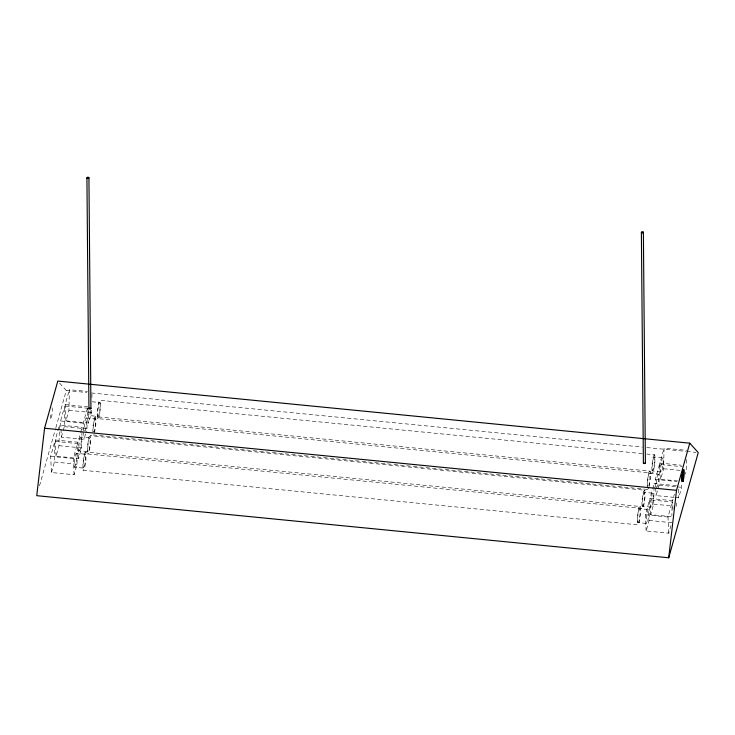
<?xml version="1.0" encoding="UTF-8"?>
<svg xmlns="http://www.w3.org/2000/svg" width="735" height="735" viewBox="0 0 735 735"><rect width="100%" height="100%" fill="white"/><g stroke="black" fill="none" stroke-linecap="round" stroke-linejoin="round"><path stroke-width="0.55" stroke-dasharray="3.67 2.76" d="M51.441 472.513L54.399 462.012L54.859 441.367L77.497 443.591L77.028 464.235L74.079 474.746L51.441 472.513L50.66 456.325L54.859 441.367M81.98 431.858L81.613 447.909L78.663 458.419L56.025 456.196L58.984 445.686L59.443 425.041L82.081 427.265L81.998 430.71M63.146 430.848L64.331 426.649L64.79 406.005L87.428 408.228L86.96 428.873L85.784 433.071M91.599 410.259L91.544 412.546L88.595 423.057L65.957 420.833L68.915 410.323L69.375 389.679L87.483 391.461M91.884 397.644L92.013 391.902M649.097 520.453L671.726 522.677L668.776 533.187L646.138 530.964L649.097 520.453L649.556 499.809L672.194 502.033L671.882 515.795M671.092 516.641L650.723 514.638L653.681 504.137L654.141 483.492L676.779 485.716M674.179 497.384L656.07 495.601L659.029 485.091L659.488 464.446L682.126 466.67M677.633 480.947L660.655 479.284L663.613 468.774L664.072 448.129L686.711 450.353M676.31 506.36L676.393 502.915M675.309 497.494L678.708 497.825L681.657 487.314L681.758 482.73M686.499 459.522L686.242 470.997L685.36 474.149M85.462 430.921L86.537 423.994L86.482 417.985L95.421 418.867L95.477 424.876L94.402 431.803M90.662 410.644L90.047 414.604L88.917 415.523L88.861 409.524M648.858 486.294L649.933 479.367L649.878 473.358L658.542 474.213L658.597 480.212L657.522 487.14M649.189 486.175L650.291 479.073L650.218 471.153L95.77 416.662L94.282 417.884L92.858 427.017L92.922 433.797M39.515 485.817L55.52 428.845M55.832 427.742L66.288 390.496L58.515 381.86M56.025 456.196L55.244 440.008L59.443 425.041M85.49 434.128L84.01 439.383L61.372 437.16L60.592 420.971L64.79 406.005M65.957 420.833L65.176 404.645L69.375 389.679M61.372 437.16L62.852 431.904M74.079 474.746L73.289 458.557L77.497 443.591M78.663 458.419L77.873 442.231L80.28 433.678M80.574 432.612L82.081 427.265M83.588 430.747L83.22 423.195L87.428 408.228M646.138 530.964L645.358 514.776L649.556 499.809M650.723 514.638L649.942 498.449L652.34 489.905M652.643 488.83L654.141 483.492M655.657 486.965L655.289 479.413L659.488 464.446M660.655 479.284L659.874 463.096L664.072 448.129M668.776 533.187L667.986 516.999L672.194 502.033M672.994 509.309L672.571 500.682L674.372 494.26M642.252 453.605L100.355 400.345L98.867 401.558L97.443 410.69L97.516 418.601L651.973 473.092L653.452 471.879L654.876 462.747L654.802 454.836L646.818 454.055M97.856 416.405L98.986 415.477L100.061 408.55L100.006 402.541L98.885 403.469L97.801 410.396L97.856 416.405L88.917 415.523M86.482 417.985L85.352 418.913L84.277 425.841L84.323 430.848M95.421 418.867L94.3 419.786L93.216 426.723L93.262 431.721M97.516 418.601L99.004 417.388L100.419 408.256L100.355 400.345M81.135 437.031L80.005 437.95L78.93 444.877L78.985 450.886L87.924 451.768L89.054 450.84L90.129 443.912L90.074 437.904L81.135 437.031L81.19 443.03L80.115 449.967L78.985 450.886M90.423 435.708L88.935 436.921L87.511 446.053L87.584 453.964L642.041 508.455L643.52 507.242L644.944 498.109L644.871 490.199L90.423 435.708L90.488 443.618L89.073 452.751L87.584 453.964M90.074 437.904L88.944 438.832L87.869 445.759L87.924 451.768M76.55 453.348L75.42 454.276L74.345 461.203L74.4 467.212L83.34 468.085L84.47 467.166L85.545 460.239L85.49 454.23L76.55 453.348L76.605 459.357L75.53 466.284L74.4 467.212M85.839 452.025L84.35 453.247L82.926 462.37L83 470.29L637.456 524.781L638.936 523.559L640.36 514.436L640.286 506.516L85.839 452.025L85.903 459.945L84.488 469.068L83 470.29M85.49 454.23L84.369 455.149L83.285 462.085L83.34 468.085M654.802 454.836L653.314 456.049L651.899 465.181L651.973 473.092M654.462 457.032L653.332 457.96L652.257 464.887L652.312 470.896L660.976 471.751L662.106 470.823L663.181 463.895L663.126 457.887L654.462 457.032L654.517 463.041L653.443 469.968L652.312 470.896M663.126 457.887L662.005 458.815L660.921 465.742L660.976 471.751M650.218 471.153L648.739 472.375L647.314 481.499L647.388 489.418L92.932 434.927L94.42 433.705L95.835 424.582L95.77 416.662M649.878 473.358L648.748 474.277L647.673 481.214L647.719 486.212M658.542 474.213L657.421 475.132L656.337 482.059L656.392 488.068M644.871 490.199L643.382 491.412L641.967 500.544L642.041 508.455M647.388 489.418L648.876 488.196M644.531 492.395L643.401 493.323L642.326 500.25L642.381 506.259L651.045 507.104L652.175 506.185L653.25 499.258L653.194 493.249L644.531 492.395L644.586 498.404L643.511 505.331L642.381 506.259M653.194 493.249L652.064 494.177L650.989 501.105L651.045 507.104M640.286 506.516L638.798 507.738L637.383 516.861L637.456 524.781M639.946 508.721L638.816 509.64L637.741 516.567L637.796 522.576L646.46 523.43L647.59 522.502L648.665 515.575L648.61 509.575L639.946 508.721L640.001 514.73L638.926 521.657L637.796 522.576M648.61 509.575L647.489 510.494L646.405 517.422L646.46 523.43M66.288 390.496L86.859 392.518M91.434 392.968L642.252 447.1M646.828 447.551L685.682 451.363M686.821 451.483L695.962 452.374M92.187 401.779L100.006 402.541M65.176 404.645L87.805 406.868M659.874 463.096L681.373 465.209M68.915 410.323L91.544 412.546M663.613 468.774L680.582 470.437M60.592 420.971L83.22 423.195M655.289 479.413L676.788 481.526M64.331 426.649L86.96 428.873M659.029 485.091L675.998 486.763M677.128 486.873L681.657 487.314M55.244 440.008L77.873 442.231M649.942 498.449L672.571 500.682M58.984 445.686L81.613 447.909M653.681 504.137L672.92 506.02M50.66 456.325L73.289 458.557M645.358 514.776L667.986 516.999M54.399 462.012L77.028 464.235M678.286 489.188L678.708 497.825M655.703 488.049L656.07 495.601M87.86 407.953L88.595 423.057M83.643 431.822L84.01 439.383M52.084 407.723A6.045 0.836 -84.4 0 1 51.386 417.939A6.045 0.836 -84.4 0 1 50.329 414.632"/><path stroke-width="1.1" d="M681.786 481.581L681.942 474.7M44.569 428.22L36.75 495.675L668.712 557.782L698.25 452.604L689.761 443.177L57.808 381.07L44.569 428.22L676.522 490.328L689.761 443.177M668.712 557.782L676.522 490.328M682.714 469.628L683.293 481.508M643.382 232.251L645.394 462.885M641.379 232.379L643.391 463.004M88.926 177.769L90.938 408.394M86.923 177.888L88.935 408.522M645.036 462.471A1.011 0.616 -0.5 0 1 645.22 463.289A1.011 0.616 -0.5 0 1 643.888 463.482A1.011 0.616 -0.5 0 1 643.474 462.692M90.763 408.1A1.011 0.616 -0.5 0 1 90.524 408.954A1.011 0.616 -0.5 0 1 89.119 408.816A1.011 0.616 -0.5 0 1 89.358 407.962M683.265 480.341A6.045 0.836 -84.4 0 0 684.083 469.987A6.045 0.836 -84.4 0 0 682.319 476.271A6.045 0.836 -84.4 0 0 683.265 480.341M87.281 178.302A1.011 0.616 -0.5 0 0 88.917 177.925A1.011 0.616 -0.5 0 0 87.575 177.254A1.011 0.616 -0.5 0 0 87.281 178.302M641.738 232.793A1.011 0.616 -0.5 0 0 643.373 232.416A1.011 0.616 -0.5 0 0 642.032 231.745A1.011 0.616 -0.5 0 0 641.738 232.793"/></g></svg>
